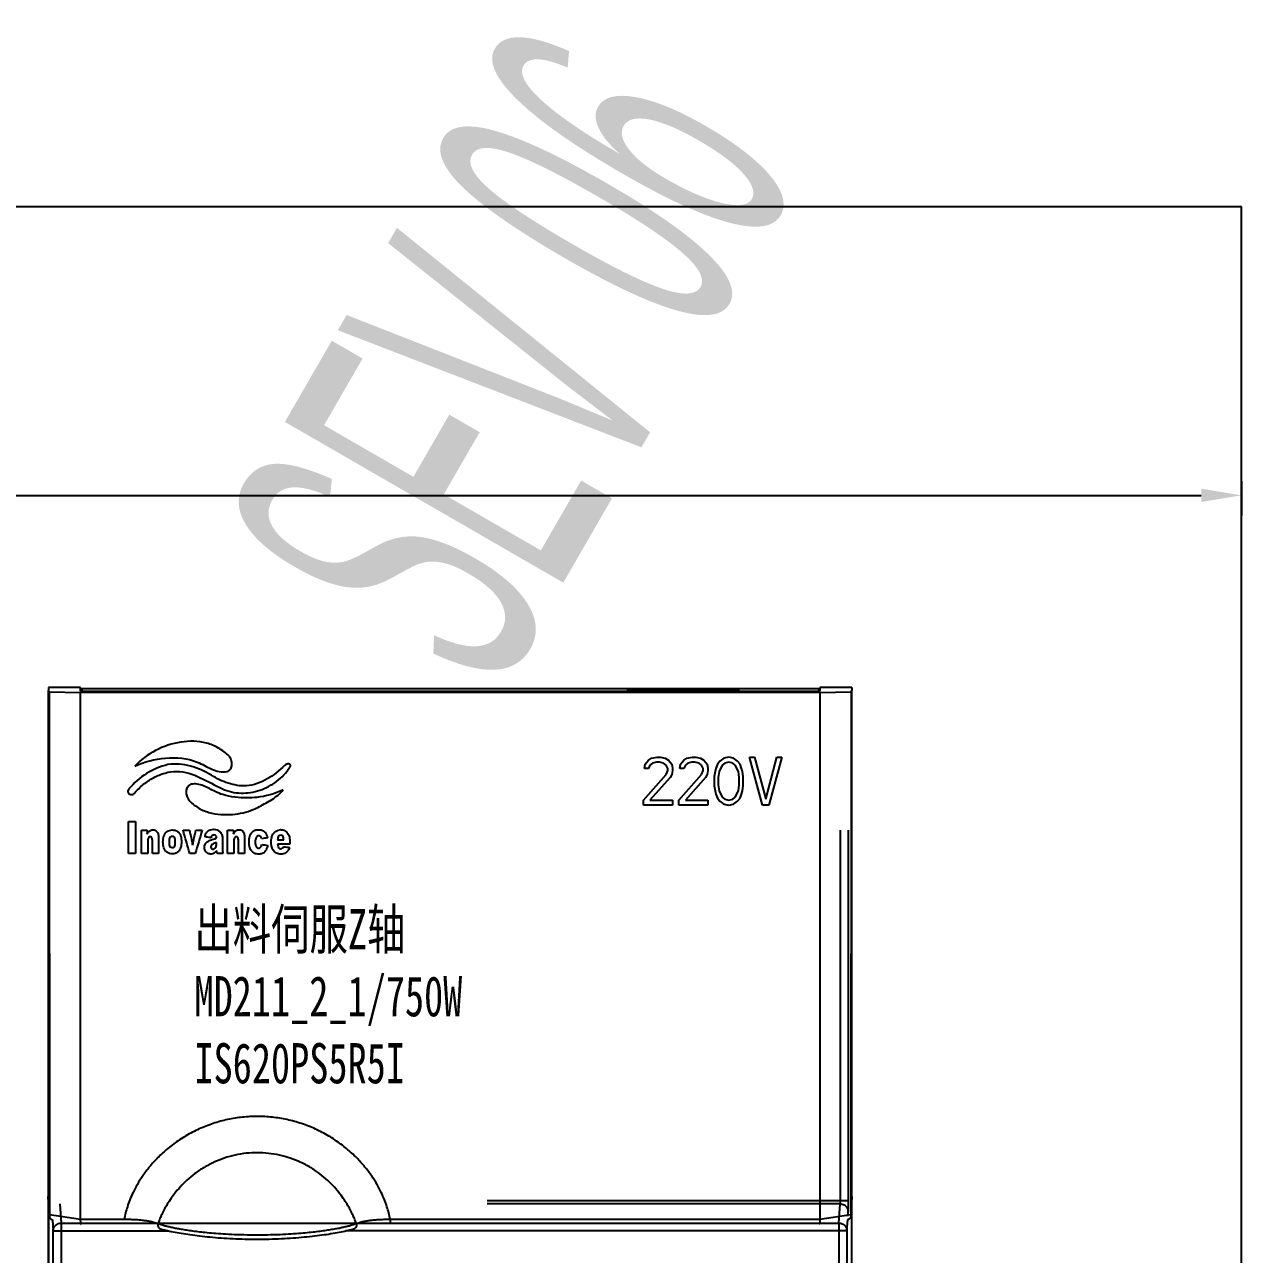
# Model space of a CAD drawing. Header units: millimetres. Extents: x -300 to 4617, y -106 to 3179.
# Drawn here: x 3723.4 to 3799.1, y 1690.8 to 1767.3 of the extents above; entities that cross this region are included whole.
import ezdxf

# ---------------------------------------------------------------- set-up
doc = ezdxf.new("R2010")
doc.units = ezdxf.units.MM
doc.layers.add('03___PRT_ALL_CURVES', color=7, linetype='Continuous')
doc.layers.add('20_ALL_FEATURES', color=7, linetype='Continuous')
doc.styles.get("Standard").update_dxf_attribs({"font": ''})
doc.styles.add('宋', font='', dxfattribs={"width": 0.7})
doc.styles.add('样式 8', font='arial.ttf', dxfattribs={"width": 0.6, "height": 2.5})
doc.styles.get('Standard').set_extended_font_data('SimSun')
doc.styles.get('宋').set_extended_font_data('SimSun')
doc.dimstyles.new('ISO-25', dxfattribs={"dimtxt": 3, "dimasz": 2.5, "dimexe": 1.25, "dimexo": 0.625, "dimtad": 1, "dimtxsty": 'Standard', "dimcen": 2.5, "dimadec": 0, "dimazin": 0, "dimtfac": 1, "dimtmove": 0, "dimatfit": 3, "dimfxl": 1, "dimarcsym": 0})

# ---------------------------------------------------------------- blocks, each defined once
blk = doc.blocks.new('*D83')
at = {"color": 0, "lineweight": -2, "transparency": 16777216}
for p, q in [((2011.126, 1738.941), (2011.126, 1736.81)), ((3799.099, 1738.941), (3799.099, 1736.81)), ((2013.626, 1738.06), (3796.599, 1738.06))]:
    blk.add_line(p, q, dxfattribs=at)
at = {"color": 0, "transparency": 16777216}
for points in [[(2013.626, 1738.477), (2013.626, 1737.644), (2011.126, 1738.06)], [(3796.599, 1738.477), (3796.599, 1737.644), (3799.099, 1738.06)]]:
    blk.add_solid(points, dxfattribs=at)
at = {"layer": 'Defpoints', "color": 0, "transparency": 16777216}
for p in [(2011.126, 1739.566), (3799.099, 1739.566), (3799.099, 1738.06)]:
    blk.add_point(p, dxfattribs=at)
at = {"color": 0, "transparency": 16777216, "insert": (2905.113, 1740.185), "char_height": 3, "attachment_point": 5}
blk.add_mtext('2000', dxfattribs=at)

msp = doc.modelspace()

# ---------------------------------------------------------------- linework, layer by layer
for p in [(3461.126, 1756.019), (3799.099, 1550.274)]:
    msp.add_line(p, (3799.099, 1756.019))
at = {"color": 7, "linetype": 'Continuous'}
for p, q in [((3724.867, 1725.922), (3724.867, 1567.027)), ((3724.92, 1725.832), (3724.867, 1725.922)), ((3724.867, 1725.922), (3724.877, 1725.922)), ((3724.877, 1726.1), (3724.877, 1725.922)), ((3726.867, 1726.1), (3724.877, 1726.1)), ((3726.867, 1725.876), (3726.867, 1726.1)), ((3772.867, 1726.027), (3726.867, 1726.027)), ((3726.967, 1725.953), (3726.867, 1725.953)), ((3727.867, 1725.861), (3726.867, 1725.876)), ((3726.967, 1725.953), (3726.967, 1725.874)), ((3771.867, 1725.861), (3727.867, 1725.861)), ((3760.867, 1726.027), (3760.867, 1725.989)), ((3760.867, 1725.989), (3767.867, 1725.989)), ((3767.867, 1726.027), (3767.867, 1725.989)), ((3772.867, 1725.876), (3771.867, 1725.861)), ((3772.831, 1725.953), (3772.753, 1725.874)), ((3772.831, 1725.876), (3772.831, 1725.953)), ((3772.867, 1725.953), (3772.831, 1725.953)), ((3772.867, 1726.1), (3772.867, 1725.876)), ((3774.857, 1726.1), (3772.867, 1726.1)), ((3774.814, 1725.832), (3774.867, 1725.922)), ((3774.857, 1726.1), (3774.857, 1725.922)), ((3774.867, 1725.922), (3774.857, 1725.922)), ((3774.867, 1567.027), (3774.867, 1725.922)), ((3724.92, 1725.832), (3724.937, 1693.313)), ((3724.92, 1725.832), (3726.867, 1725.803)), ((3726.867, 1693.027), (3726.867, 1725.803)), ((3772.867, 1725.803), (3726.867, 1725.803)), ((3772.867, 1725.803), (3774.814, 1725.832)), ((3772.867, 1725.803), (3772.867, 1693.027)), ((3774.814, 1725.832), (3774.797, 1693.313)), ((3774.149, 1694.18), (3774.149, 1717.227)), ((3774.649, 1694.18), (3774.649, 1717.227)), ((3724.868, 1694.43), (3724.867, 1694.448)), ((3724.936, 1693.236), (3724.867, 1694.448)), ((3724.936, 1693.236), (3724.868, 1694.43)), ((3725.594, 1693.987), (3725.673, 1692.787)), ((3774.649, 1694.18), (3752.167, 1694.18)), ((3774.14, 1693.987), (3752.167, 1693.987)), ((3774.061, 1692.787), (3774.14, 1693.987)), ((3774.867, 1694.448), (3774.798, 1693.236)), ((3774.866, 1694.43), (3774.802, 1693.313)), ((3774.867, 1694.448), (3774.866, 1694.43)), ((3724.867, 1693.527), (3724.905, 1693.527)), ((3724.905, 1684.527), (3724.905, 1693.527)), ((3724.936, 1693.236), (3724.937, 1693.219)), ((3726.867, 1693.017), (3724.937, 1693.313)), ((3725.127, 1692.999), (3725.173, 1692.304)), ((3726.867, 1693.027), (3729.604, 1693.027)), ((3746.13, 1693.027), (3772.867, 1693.027)), ((3746.13, 1693.027), (3746.13, 1692.727)), ((3774.797, 1693.313), (3772.867, 1693.017)), ((3774.561, 1692.304), (3774.607, 1692.999)), ((3774.622, 1693.23), (3774.64, 1693.504)), ((3774.798, 1693.236), (3774.797, 1693.219)), ((3725.173, 1675.667), (3725.173, 1692.304)), ((3725.173, 1692.304), (3732.379, 1692.304)), ((3725.673, 1692.787), (3774.061, 1692.787)), ((3725.673, 1692.787), (3725.673, 1675.167)), ((3774.561, 1692.304), (3743.355, 1692.304)), ((3774.061, 1692.787), (3774.061, 1567.332)), ((3774.561, 1692.304), (3774.561, 1567.332))]:
    msp.add_line(p, q, dxfattribs=at)
for points, start_tangent, end_tangent in [([(3746.13, 1693.027), (3746.055, 1693.405), (3745.943, 1693.806), (3745.791, 1694.233), (3745.589, 1694.694), (3745.326, 1695.191), (3744.992, 1695.72), (3744.574, 1696.276), (3744.059, 1696.847), (3743.436, 1697.419), (3742.712, 1697.958), (3741.914, 1698.432), (3741.066, 1698.819), (3740.182, 1699.113), (3739.273, 1699.311), (3738.346, 1699.412), (3737.414, 1699.413), (3736.488, 1699.315), (3735.578, 1699.12), (3734.693, 1698.829), (3733.844, 1698.444), (3733.043, 1697.973), (3732.315, 1697.433), (3731.688, 1696.861), (3731.17, 1696.287), (3730.748, 1695.729), (3730.411, 1695.197), (3730.147, 1694.698), (3729.944, 1694.236), (3729.791, 1693.807), (3729.68, 1693.406), (3729.604, 1693.027)], (-0.158449, 0.987367), (-0.158453, -0.987366)), ([(3744.032, 1692.773), (3743.944, 1693.001), (3743.833, 1693.258), (3743.692, 1693.547), (3743.515, 1693.869), (3743.291, 1694.226), (3743.012, 1694.613), (3742.67, 1695.021), (3742.253, 1695.442), (3741.755, 1695.858), (3741.188, 1696.242), (3740.574, 1696.568), (3739.929, 1696.826), (3739.259, 1697.014), (3738.572, 1697.128), (3737.877, 1697.167), (3737.181, 1697.13), (3736.493, 1697.018), (3735.823, 1696.832), (3735.178, 1696.576), (3734.563, 1696.251), (3733.993, 1695.869), (3733.492, 1695.452), (3733.072, 1695.03), (3732.727, 1694.62), (3732.447, 1694.231), (3732.221, 1693.872), (3732.043, 1693.549), (3731.902, 1693.259), (3731.79, 1693.002), (3731.702, 1692.773)], (-0.336663, 0.941625), (-0.336661, -0.941626)), ([(3774.14, 1693.987), (3774.144, 1694.022), (3774.145, 1694.044), (3774.147, 1694.072), (3774.148, 1694.105), (3774.149, 1694.141), (3774.149, 1694.18)], (0.222501, 0.974932), (-0.000007, 1)), ([(3774.14, 1693.987), (3774.389, 1693.922), (3774.572, 1693.745), (3774.64, 1693.504)], (0.99999, -0.004364), (0.004676, -0.999989)), ([(3774.64, 1693.504), (3774.641, 1693.531), (3774.642, 1693.571), (3774.644, 1693.627), (3774.645, 1693.704), (3774.647, 1693.8), (3774.648, 1693.915), (3774.648, 1694.044), (3774.649, 1694.18)], (0.065022, 0.997884), (-0.000064, 1)), ([(3724.936, 1693.236), (3724.937, 1693.261)], (0.004788, 0.999989), (0.002955, 0.999996)), ([(3724.937, 1693.261), (3724.937, 1693.287), (3724.937, 1693.313)], (0.002955, 0.999996), (-0.000522, 1)), ([(3724.937, 1693.219), (3724.945, 1693.167), (3724.97, 1693.108), (3725.009, 1693.06), (3725.057, 1693.026), (3725.113, 1693.004), (3725.136, 1693)], (0.058249, -0.998302), (0.988517, -0.151107)), ([(3726.867, 1693.017), (3726.864, 1692.955), (3726.865, 1692.897), (3726.869, 1692.844), (3726.875, 1692.8), (3726.885, 1692.764), (3726.896, 1692.74), (3726.909, 1692.728), (3726.914, 1692.727)], (-0.064441, -0.997922), (0.992881, -0.119113)), ([(3726.867, 1693.017), (3726.867, 1693.02), (3726.867, 1693.023), (3726.867, 1693.027)], (0.064441, 0.997922), (0, 1)), ([(3729.604, 1693.027), (3729.858, 1693.027), (3730.136, 1693.02), (3730.425, 1693.004), (3730.708, 1692.977), (3730.971, 1692.943), (3731.207, 1692.902), (3731.409, 1692.857), (3731.574, 1692.813), (3731.702, 1692.773)], (0.999877, 0.015698), (0.946467, -0.3228)), ([(3744.032, 1692.773), (3744.16, 1692.813), (3744.326, 1692.858), (3744.528, 1692.902), (3744.764, 1692.943), (3745.027, 1692.978), (3745.309, 1693.004), (3745.598, 1693.02), (3745.877, 1693.027), (3746.13, 1693.027)], (0.946467, 0.322799), (0.999877, -0.015694)), ([(3772.867, 1693.017), (3772.87, 1692.955), (3772.869, 1692.897), (3772.865, 1692.844), (3772.859, 1692.8), (3772.849, 1692.764), (3772.838, 1692.74), (3772.825, 1692.728), (3772.82, 1692.727)], (0.064441, -0.997922), (-0.992805, -0.11974)), ([(3772.867, 1693.027), (3772.867, 1693.023), (3772.867, 1693.02), (3772.867, 1693.017)], (0, -1), (0.064441, -0.997922)), ([(3774.797, 1693.219), (3774.789, 1693.167), (3774.764, 1693.108), (3774.725, 1693.06), (3774.677, 1693.026), (3774.621, 1693.004), (3774.598, 1693)], (-0.058406, -0.998293), (-0.988508, -0.15117)), ([(3774.797, 1693.313), (3774.797, 1693.287), (3774.797, 1693.261)], (-0.000522, -1), (0.002955, -0.999996)), ([(3774.797, 1693.261), (3774.798, 1693.236)], (0.002955, -0.999996), (0.004788, -0.999989)), ([(3725.173, 1692.304), (3725.183, 1692.398), (3725.216, 1692.499), (3725.278, 1692.599), (3725.375, 1692.69), (3725.507, 1692.758), (3725.673, 1692.787)], (0.004676, 0.999989), (0.99999, 0.004364)), ([(3731.702, 1692.773), (3731.69, 1692.693), (3731.694, 1692.616), (3731.714, 1692.548), (3731.749, 1692.494), (3731.795, 1692.457), (3731.819, 1692.447)], (-0.245809, -0.969318), (0.95301, -0.30294)), ([(3731.702, 1692.773), (3731.883, 1692.709), (3732.09, 1692.645), (3732.322, 1692.584), (3732.572, 1692.526), (3732.839, 1692.471), (3733.132, 1692.417), (3733.466, 1692.363), (3733.847, 1692.309), (3734.275, 1692.256), (3734.757, 1692.205), (3735.299, 1692.158), (3735.914, 1692.117), (3736.626, 1692.083), (3737.442, 1692.064), (3738.296, 1692.064), (3739.111, 1692.083), (3739.823, 1692.117), (3740.437, 1692.158), (3740.978, 1692.205), (3741.46, 1692.256), (3741.888, 1692.309), (3742.268, 1692.363), (3742.603, 1692.417), (3742.896, 1692.471), (3743.162, 1692.526), (3743.413, 1692.584), (3743.644, 1692.645), (3743.851, 1692.709), (3744.032, 1692.773)], (0.933783, -0.35784), (0.933783, 0.35784)), ([(3731.819, 1692.447), (3732.184, 1692.347), (3732.635, 1692.247), (3733.137, 1692.156), (3733.685, 1692.071), (3734.282, 1691.994), (3734.927, 1691.926), (3735.617, 1691.869), (3736.343, 1691.826), (3737.094, 1691.8), (3737.858, 1691.791), (3738.622, 1691.799), (3739.375, 1691.826), (3740.103, 1691.868), (3740.796, 1691.925), (3741.443, 1691.993), (3742.041, 1692.07), (3742.591, 1692.155), (3743.094, 1692.246), (3743.547, 1692.346), (3743.915, 1692.447)], (0.953081, -0.302715), (0.953092, 0.302681)), ([(3744.032, 1692.773), (3744.044, 1692.693), (3744.04, 1692.616), (3744.02, 1692.548), (3743.985, 1692.494), (3743.939, 1692.457), (3743.915, 1692.447)], (0.245794, -0.969322), (-0.953033, -0.302868)), ([(3774.061, 1692.787), (3774.16, 1692.777), (3774.264, 1692.744), (3774.368, 1692.684), (3774.462, 1692.591), (3774.533, 1692.463), (3774.561, 1692.304)], (0.99999, -0.004364), (0.004676, -0.999989))]:
    msp.add_spline(points, degree=3, dxfattribs=dict(at, start_tangent=start_tangent, end_tangent=end_tangent))
at = {"layer": '03___PRT_ALL_CURVES', "color": 7, "linetype": 'Continuous'}
for p, q in [((3761.955, 1721.076), (3762.005, 1721.331)), ((3762.005, 1721.331), (3762.205, 1721.586)), ((3762.205, 1721.586), (3762.405, 1721.714)), ((3762.305, 1721.267), (3762.205, 1721.076)), ((3762.455, 1721.395), (3762.305, 1721.267)), ((3762.405, 1721.714), (3762.755, 1721.778)), ((3762.705, 1721.459), (3762.455, 1721.395)), ((3762.905, 1721.459), (3762.705, 1721.459)), ((3762.755, 1721.778), (3762.955, 1721.778)), ((3763.155, 1721.395), (3762.905, 1721.459)), ((3762.955, 1721.778), (3763.255, 1721.714)), ((3763.305, 1721.267), (3763.155, 1721.395)), ((3763.255, 1721.714), (3763.455, 1721.586)), ((3763.405, 1721.076), (3763.305, 1721.267)), ((3763.455, 1721.586), (3763.655, 1721.331)), ((3763.655, 1721.331), (3763.705, 1721.076)), ((3764.155, 1721.076), (3764.205, 1721.331)), ((3764.205, 1721.331), (3764.405, 1721.586)), ((3764.405, 1721.586), (3764.605, 1721.714)), ((3764.505, 1721.267), (3764.405, 1721.076)), ((3764.655, 1721.395), (3764.505, 1721.267)), ((3764.605, 1721.714), (3764.955, 1721.778)), ((3764.905, 1721.459), (3764.655, 1721.395)), ((3765.105, 1721.459), (3764.905, 1721.459)), ((3764.955, 1721.778), (3765.155, 1721.778)), ((3765.355, 1721.395), (3765.105, 1721.459)), ((3765.155, 1721.778), (3765.455, 1721.714)), ((3765.505, 1721.267), (3765.355, 1721.395)), ((3765.455, 1721.714), (3765.655, 1721.586)), ((3765.605, 1721.076), (3765.505, 1721.267)), ((3765.655, 1721.586), (3765.855, 1721.331)), ((3765.855, 1721.331), (3765.905, 1721.076)), ((3766.505, 1721.331), (3766.405, 1721.076)), ((3766.655, 1721.523), (3766.505, 1721.331)), ((3766.805, 1721.267), (3766.605, 1720.884)), ((3766.905, 1721.714), (3766.655, 1721.523)), ((3766.955, 1721.395), (3766.805, 1721.267)), ((3767.205, 1721.778), (3766.905, 1721.714)), ((3767.205, 1721.459), (3766.955, 1721.395)), ((3767.505, 1721.714), (3767.205, 1721.778)), ((3767.455, 1721.395), (3767.205, 1721.459)), ((3767.605, 1721.267), (3767.455, 1721.395)), ((3767.755, 1721.523), (3767.505, 1721.714)), ((3767.805, 1720.884), (3767.605, 1721.267)), ((3767.905, 1721.331), (3767.755, 1721.523)), ((3768.005, 1721.076), (3767.905, 1721.331)), ((3769.305, 1718.778), (3768.505, 1721.778)), ((3768.505, 1721.778), (3768.805, 1721.778)), ((3768.805, 1721.778), (3769.505, 1719.161)), ((3769.505, 1719.161), (3770.205, 1721.778)), ((3770.505, 1721.778), (3769.705, 1718.778)), ((3770.205, 1721.778), (3770.505, 1721.778)), ((3761.905, 1719.097), (3763.305, 1720.693)), ((3762.205, 1721.076), (3761.955, 1721.076)), ((3763.555, 1720.501), (3762.305, 1719.097)), ((3763.305, 1720.693), (3763.405, 1720.948)), ((3763.405, 1720.948), (3763.405, 1721.076)), ((3763.655, 1720.693), (3763.555, 1720.501)), ((3763.705, 1720.948), (3763.655, 1720.693)), ((3763.705, 1721.076), (3763.705, 1720.948)), ((3764.105, 1719.097), (3765.505, 1720.693)), ((3764.405, 1721.076), (3764.155, 1721.076)), ((3765.755, 1720.501), (3764.505, 1719.097)), ((3765.505, 1720.693), (3765.605, 1720.948)), ((3765.605, 1720.948), (3765.605, 1721.076)), ((3765.855, 1720.693), (3765.755, 1720.501)), ((3765.905, 1720.948), (3765.855, 1720.693)), ((3765.905, 1721.076), (3765.905, 1720.948)), ((3766.355, 1720.884), (3766.305, 1720.565)), ((3766.305, 1720.565), (3766.305, 1719.991)), ((3766.405, 1721.076), (3766.355, 1720.884)), ((3766.605, 1720.884), (3766.555, 1720.501)), ((3766.555, 1720.501), (3766.555, 1720.054)), ((3767.855, 1720.501), (3767.805, 1720.884)), ((3767.855, 1720.054), (3767.855, 1720.501)), ((3768.055, 1720.884), (3768.005, 1721.076)), ((3768.105, 1720.565), (3768.055, 1720.884)), ((3768.105, 1719.991), (3768.105, 1720.565)), ((3766.305, 1719.991), (3766.355, 1719.672)), ((3766.555, 1720.054), (3766.605, 1719.672)), ((3767.805, 1719.672), (3767.855, 1720.054)), ((3768.055, 1719.672), (3768.105, 1719.991)), ((3761.905, 1718.778), (3761.905, 1719.097)), ((3762.305, 1719.097), (3763.705, 1719.097)), ((3763.705, 1719.097), (3763.705, 1718.778)), ((3764.105, 1718.778), (3764.105, 1719.097)), ((3764.505, 1719.097), (3765.905, 1719.097)), ((3765.905, 1719.097), (3765.905, 1718.778)), ((3766.355, 1719.672), (3766.405, 1719.48)), ((3766.405, 1719.48), (3766.505, 1719.225)), ((3766.505, 1719.225), (3766.655, 1719.033)), ((3766.605, 1719.672), (3766.805, 1719.289)), ((3766.655, 1719.033), (3766.905, 1718.842)), ((3766.805, 1719.289), (3766.955, 1719.161)), ((3766.955, 1719.161), (3767.205, 1719.097)), ((3767.205, 1719.097), (3767.455, 1719.161)), ((3767.455, 1719.161), (3767.605, 1719.289)), ((3767.505, 1718.842), (3767.755, 1719.033)), ((3767.605, 1719.289), (3767.805, 1719.672)), ((3767.755, 1719.033), (3767.905, 1719.225)), ((3767.905, 1719.225), (3768.005, 1719.48)), ((3768.005, 1719.48), (3768.055, 1719.672)), ((3763.705, 1718.778), (3761.905, 1718.778)), ((3765.905, 1718.778), (3764.105, 1718.778)), ((3766.905, 1718.842), (3767.205, 1718.778)), ((3767.205, 1718.778), (3767.505, 1718.842)), ((3769.705, 1718.778), (3769.305, 1718.778))]:
    msp.add_line(p, q, dxfattribs=at)
at = {"layer": '20_ALL_FEATURES', "color": 7, "linetype": 'Continuous'}
for points, start_tangent, end_tangent in [([(3736.119, 1721.84, 48.994), (3735.455, 1722.342, 49.008), (3734.715, 1722.643, 49.017), (3733.116, 1722.709, 49.019), (3731.55, 1722.186, 49.004), (3730.247, 1721.221, 48.975)], (-0.709681, 0.704213, 0.020901), (-0.69443, -0.719243, -0.021347)), ([(3732.313, 1721.308, 48.978), (3730.978, 1720.747, 48.961), (3729.886, 1719.793, 48.933)], (-0.974455, -0.224484, -0.006663), (-0.643609, -0.765018, -0.022705)), ([(3730.247, 1721.221, 48.975), (3732.168, 1721.709, 48.99), (3734.136, 1721.469, 48.982), (3734.59, 1721.253, 48.976), (3735.039, 1721.033, 48.97), (3735.502, 1720.881, 48.965), (3735.999, 1720.871, 48.965)], (0.907304, 0.42029, 0.012474), (0.986774, 0.162031, 0.004809)), ([(3735.022, 1720.653, 48.958), (3733.718, 1721.213, 48.975), (3733.022, 1721.336, 48.979), (3732.313, 1721.308, 48.978)], (-0.867538, 0.497152, 0.014755), (-0.986865, -0.161475, -0.004792)), ([(3735.999, 1720.871, 48.965), (3736.126, 1720.948, 48.967), (3736.214, 1721.051, 48.97), (3736.288, 1721.312, 48.978), (3736.246, 1721.594, 48.986), (3736.119, 1721.84, 48.994)], (0.925982, 0.377402, 0.011201), (-0.614554, 0.788528, 0.023403)), ([(3739.566, 1721.256, 48.976), (3738.489, 1720.415, 48.951), (3737.872, 1720.127, 48.943), (3737.204, 1719.986, 48.938)], (-0.72364, -0.689874, -0.020475), (-0.997096, -0.076127, -0.002259)), ([(3739.887, 1721.128, 48.972), (3739.931, 1721.219, 48.975), (3739.934, 1721.284, 48.977), (3739.903, 1721.327, 48.978), (3739.849, 1721.348, 48.979), (3739.779, 1721.349, 48.979), (3739.703, 1721.333, 48.978), (3739.566, 1721.256, 48.976)], (0.545673, 0.837629, 0.02486), (-0.72364, -0.689874, -0.020475)), ([(3730.233, 1719.537, 48.925), (3730.78, 1720.064, 48.941), (3731.426, 1720.497, 48.954), (3732.135, 1720.786, 48.962), (3732.872, 1720.886, 48.965), (3734.33, 1720.497, 48.954), (3735.707, 1719.8, 48.933)], (0.655413, 0.754938, 0.022406), (0.900227, -0.435229, -0.012917)), ([(3737.204, 1719.986, 48.938), (3736.063, 1720.15, 48.943), (3735.022, 1720.653, 48.958)], (-0.999078, -0.042916, -0.001274), (-0.839082, 0.543766, 0.016139)), ([(3735.707, 1719.8, 48.933), (3736.861, 1719.539, 48.925), (3738.027, 1719.717, 48.93), (3739.078, 1720.268, 48.947), (3739.887, 1721.128, 48.972)], (0.910828, -0.412604, -0.012246), (0.545673, 0.837629, 0.02486)), ([(3729.886, 1719.793, 48.933), (3729.825, 1719.618, 48.928), (3729.905, 1719.485, 48.924), (3730.063, 1719.442, 48.922), (3730.233, 1719.537, 48.925)], (-0.643609, -0.765018, -0.022705), (0.655413, 0.754938, 0.022406)), ([(3733.737, 1720.083, 48.941), (3733.521, 1719.901, 48.936), (3733.448, 1719.642, 48.928), (3733.49, 1719.361, 48.92), (3733.618, 1719.115, 48.913)], (-0.920511, -0.390544, -0.011591), (0.606604, -0.794654, -0.023585)), ([(3735.257, 1719.629, 48.928), (3734.524, 1719.988, 48.939), (3734.137, 1720.095, 48.942), (3733.737, 1720.083, 48.941)], (-0.89622, 0.443414, 0.01316), (-0.976807, -0.214029, -0.006352)), ([(3739.489, 1719.733, 48.931), (3737.836, 1719.267, 48.917), (3737.261, 1719.242, 48.916)], (-0.913157, -0.407428, -0.012092), (-0.999716, 0.023814, 0.000707)), ([(3738.007, 1718.698, 48.9), (3738.799, 1719.146, 48.914), (3739.489, 1719.733, 48.931)], (0.879947, 0.474863, 0.014094), (0.641014, 0.767191, 0.02277)), ([(3733.618, 1719.115, 48.913), (3734.182, 1718.633, 48.898), (3734.859, 1718.341, 48.89), (3735.596, 1718.211, 48.886), (3736.337, 1718.214, 48.886)], (0.640583, -0.767551, -0.02278), (0.996649, 0.081765, 0.002427)), ([(3737.261, 1719.242, 48.916), (3735.736, 1719.441, 48.922), (3735.257, 1719.629, 48.928)], (-0.999998, 0.00219, 0.000065), (-0.899181, 0.437385, 0.012981)), ([(3736.337, 1718.214, 48.886), (3737.612, 1718.509, 48.895), (3738.007, 1718.698, 48.9)], (0.9953, 0.0968, 0.002873), (0.871745, 0.489745, 0.014535)), ([(3729.867, 1715.778, 48.814), (3729.867, 1717.778, 48.873)], (0, 0.99956, 0.029666), (0, 0.99956, 0.029666)), ([(3729.867, 1717.778, 48.873), (3730.295, 1717.778, 48.873)], (1, 0), (1, 0)), ([(3730.295, 1717.778, 48.873), (3730.295, 1715.778, 48.814)], (0, -0.99956, -0.029666), (0, -0.99956, -0.029666)), ([(3730.67, 1715.778, 48.814), (3730.67, 1717.227, 48.857)], (0, 0.99956, 0.029666), (0, 0.99956, 0.029666)), ([(3730.67, 1717.227, 48.857), (3731.028, 1717.227, 48.857)], (1, 0), (1, 0)), ([(3731.028, 1716.991, 48.85), (3731.148, 1717.156, 48.854), (3731.318, 1717.253, 48.857), (3731.508, 1717.225, 48.857), (3731.657, 1717.093, 48.853), (3731.718, 1716.902, 48.847), (3731.73, 1716.699, 48.841)], (0.44599, 0.894644, 0.026552), (0.042716, -0.998648, -0.029639)), ([(3731.028, 1717.227, 48.857), (3731.028, 1716.991, 48.85)], (0, -0.99956, -0.029666), (0, -0.99956, -0.029666)), ([(3731.344, 1716.575, 48.837), (3731.343, 1716.668, 48.84), (3731.317, 1716.756, 48.843), (3731.245, 1716.811, 48.844), (3731.16, 1716.812, 48.844), (3731.1, 1716.751, 48.842), (3731.068, 1716.658, 48.84), (3731.055, 1716.474, 48.834)], (0, 0.99956, 0.029666), (0, -0.99956, -0.029666)), ([(3731.73, 1716.699, 48.841), (3731.73, 1715.778, 48.814)], (0, -0.99956, -0.029666), (0, -0.99956, -0.029666)), ([(3732.006, 1716.498, 48.835), (3732.06, 1716.869, 48.846), (3732.136, 1717.024, 48.851), (3732.251, 1717.144, 48.854), (3732.581, 1717.244, 48.857), (3732.911, 1717.151, 48.854), (3733.025, 1717.033, 48.851), (3733.102, 1716.878, 48.846), (3733.157, 1716.507, 48.835)], (-0.0042, 0.999551, 0.029666), (0.003289, -0.999554, -0.029666)), ([(3732.772, 1716.435, 48.833), (3732.772, 1716.498, 48.835), (3732.764, 1716.671, 48.84), (3732.71, 1716.799, 48.844), (3732.583, 1716.844, 48.845), (3732.456, 1716.8, 48.844), (3732.4, 1716.672, 48.84), (3732.391, 1716.5, 48.835)], (0.007728, 0.99953, 0.029665), (-0.002632, -0.999556, -0.029666)), ([(3733.256, 1717.227, 48.857), (3733.656, 1717.227, 48.857)], (1, 0), (1, 0)), ([(3733.673, 1715.778, 48.814), (3733.256, 1717.227, 48.857)], (-0.276553, 0.960576, 0.028509), (-0.276553, 0.960576, 0.028509)), ([(3733.656, 1717.227, 48.857), (3733.851, 1716.309, 48.829)], (0.207229, -0.977862, -0.029022), (0.207229, -0.977862, -0.029022)), ([(3733.851, 1716.309, 48.829), (3734.052, 1717.227, 48.857)], (0.213843, 0.976438, 0.02898), (0.213843, 0.976438, 0.02898)), ([(3734.439, 1717.227, 48.857), (3734.014, 1715.778, 48.814)], (-0.281868, -0.959031, -0.028463), (-0.281868, -0.959031, -0.028463)), ([(3734.052, 1717.227, 48.857), (3734.439, 1717.227, 48.857)], (1, 0), (1, 0)), ([(3734.628, 1716.814, 48.844), (3734.68, 1717.024, 48.851), (3734.805, 1717.173, 48.855), (3734.978, 1717.26, 48.858), (3735.174, 1717.284, 48.858), (3735.538, 1717.138, 48.854), (3735.658, 1716.966, 48.849), (3735.703, 1716.726, 48.842)], (0.034094, 0.998979, 0.029649), (0, -0.99956, -0.029666)), ([(3734.995, 1716.758, 48.843), (3734.937, 1716.766, 48.843), (3734.628, 1716.814, 48.844)], (-0.988597, 0.150517, 0.004467), (-0.988597, 0.150517, 0.004467)), ([(3734.662, 1716.403, 48.832), (3734.75, 1716.498, 48.835), (3734.932, 1716.601, 48.838), (3735.328, 1716.745, 48.842)], (0.571939, 0.819935, 0.024335), (0.828026, 0.560443, 0.016634)), ([(3734.999, 1716.801, 48.844), (3734.995, 1716.758, 48.843)], (-0.226212, -0.973649, -0.028897), (0.046429, -0.998482, -0.029634)), ([(3735.328, 1716.745, 48.842), (3735.332, 1716.831, 48.845), (3735.302, 1716.889, 48.847), (3735.182, 1716.933, 48.848), (3735.113, 1716.919, 48.847), (3735.052, 1716.885, 48.846), (3735.009, 1716.831, 48.845), (3734.999, 1716.801, 48.844)], (0.245556, 0.968956, 0.028758), (-0.226212, -0.973649, -0.028897)), ([(3735.703, 1716.726, 48.842), (3735.703, 1716.086, 48.823)], (0, -0.99956, -0.029666), (0, -0.99956, -0.029666)), ([(3736.027, 1717.227, 48.857), (3736.385, 1717.227, 48.857)], (1, 0), (1, 0)), ([(3736.027, 1715.778, 48.814), (3736.027, 1717.227, 48.857)], (0, 0.99956, 0.029666), (0, 0.99956, 0.029666)), ([(3736.385, 1716.991, 48.85), (3736.466, 1717.115, 48.853), (3736.506, 1717.161, 48.855), (3736.547, 1717.197, 48.856), (3736.591, 1717.224, 48.857), (3736.639, 1717.244, 48.857), (3736.747, 1717.26, 48.858)], (0.484719, 0.874285, 0.025948), (1, 0)), ([(3736.385, 1717.227, 48.857), (3736.385, 1716.991, 48.85)], (0, -0.99956, -0.029666), (0, -0.99956, -0.029666)), ([(3736.455, 1716.748, 48.842), (3736.422, 1716.641, 48.839), (3736.412, 1716.474, 48.834)], (-0.495771, -0.868071, -0.025764), (0, -0.99956, -0.029666)), ([(3736.701, 1716.575, 48.837), (3736.692, 1716.691, 48.841), (3736.682, 1716.734, 48.842), (3736.666, 1716.767, 48.843), (3736.647, 1716.792, 48.844), (3736.624, 1716.81, 48.844), (3736.598, 1716.821, 48.845), (3736.568, 1716.824, 48.845), (3736.535, 1716.819, 48.845), (3736.505, 1716.805, 48.844), (3736.455, 1716.748, 48.842)], (0, 0.99956, 0.029666), (-0.491563, -0.870459, -0.025835)), ([(3736.747, 1717.26, 48.858), (3736.889, 1717.225, 48.857), (3736.997, 1717.122, 48.853)], (1, 0), (0.550527, -0.83445, -0.024766)), ([(3736.997, 1717.122, 48.853), (3737.064, 1716.948, 48.848), (3737.087, 1716.699, 48.841)], (0.548821, -0.835572, -0.024799), (0, -0.99956, -0.029666)), ([(3737.087, 1716.699, 48.841), (3737.087, 1715.778, 48.814)], (0, -0.99956, -0.029666), (0, -0.99956, -0.029666)), ([(3737.408, 1716.152, 48.825), (3737.389, 1716.222, 48.827), (3737.375, 1716.302, 48.829), (3737.367, 1716.394, 48.832), (3737.365, 1716.443, 48.833), (3737.364, 1716.495, 48.835), (3737.365, 1716.55, 48.837), (3737.367, 1716.603, 48.838), (3737.377, 1716.7, 48.841), (3737.394, 1716.789, 48.844), (3737.417, 1716.868, 48.846)], (-0.318454, 0.947521, 0.028122), (0.336156, 0.941392, 0.02794)), ([(3737.417, 1716.868, 48.846), (3737.438, 1716.921, 48.848), (3737.523, 1717.064, 48.852)], (0.334261, 0.942066, 0.02796), (0.612946, 0.789777, 0.02344)), ([(3737.523, 1717.064, 48.852), (3737.591, 1717.139, 48.854), (3737.625, 1717.169, 48.855), (3737.66, 1717.193, 48.856), (3737.72, 1717.222, 48.856), (3737.788, 1717.243, 48.857), (3737.864, 1717.255, 48.857), (3737.905, 1717.259, 48.858), (3737.948, 1717.26, 48.858), (3738.008, 1717.258, 48.858), (3738.063, 1717.252, 48.857), (3738.164, 1717.228, 48.857), (3738.25, 1717.188, 48.855), (3738.322, 1717.133, 48.854)], (0.612139, 0.790402, 0.023459), (0.711957, -0.701914, -0.020832)), ([(3737.959, 1716.879, 48.846), (3737.873, 1716.854, 48.846), (3737.837, 1716.823, 48.845), (3737.805, 1716.78, 48.843), (3737.761, 1716.656, 48.84), (3737.746, 1716.481, 48.834)], (-1, 0), (0, -0.99956, -0.029666)), ([(3738.142, 1716.692, 48.841), (3738.08, 1716.832, 48.845), (3738.027, 1716.867, 48.846), (3737.959, 1716.879, 48.846)], (-0.17892, 0.983431, 0.029188), (-1, 0)), ([(3738.503, 1716.761, 48.843), (3738.142, 1716.692, 48.841)], (-0.982039, -0.188593, -0.005597), (-0.982039, -0.188593, -0.005597)), ([(3738.322, 1717.133, 48.854), (3738.382, 1717.062, 48.852), (3738.503, 1716.761, 48.843)], (0.712802, -0.701057, -0.020807), (0.206721, -0.977969, -0.029025)), ([(3739.884, 1716.153, 48.825), (3739.736, 1715.907, 48.817), (3739.492, 1715.764, 48.813), (3739.203, 1715.756, 48.813), (3738.951, 1715.88, 48.817), (3738.747, 1716.411, 48.832), (3738.754, 1716.708, 48.841), (3738.788, 1716.845, 48.845)], (-0.283787, -0.958465, -0.028447), (0.32361, 0.945774, 0.02807)), ([(3738.788, 1716.845, 48.845), (3738.848, 1716.975, 48.849), (3739.318, 1717.264, 48.858), (3739.591, 1717.191, 48.856), (3739.798, 1716.992, 48.85), (3739.887, 1716.718, 48.842), (3739.905, 1716.427, 48.833)], (0.32361, 0.945774, 0.02807), (0.029423, -0.999127, -0.029653)), ([(3739.515, 1716.631, 48.839), (3739.497, 1716.763, 48.843), (3739.442, 1716.877, 48.846), (3739.329, 1716.918, 48.847), (3739.214, 1716.876, 48.846), (3739.156, 1716.762, 48.843), (3739.137, 1716.631, 48.839)], (-0.113372, 0.993115, 0.029475), (-0.098388, -0.99471, -0.029522)), ([(3731.055, 1716.474, 48.834), (3731.055, 1715.778, 48.814)], (0, -0.99956, -0.029666), (0, -0.99956, -0.029666)), ([(3731.344, 1715.778, 48.814), (3731.344, 1716.575, 48.837)], (0, 0.99956, 0.029666), (0, 0.99956, 0.029666)), ([(3733.157, 1716.507, 48.835), (3733.104, 1716.136, 48.824), (3733.029, 1715.981, 48.82), (3732.915, 1715.861, 48.816), (3732.586, 1715.762, 48.813), (3732.256, 1715.856, 48.816), (3732.141, 1715.974, 48.819), (3732.063, 1716.128, 48.824), (3732.006, 1716.498, 48.835)], (0.003289, -0.999554, -0.029666), (-0.0042, 0.999551, 0.029666)), ([(3732.391, 1716.5, 48.835), (3732.399, 1716.327, 48.83), (3732.454, 1716.199, 48.826), (3732.582, 1716.153, 48.825), (3732.709, 1716.197, 48.826), (3732.764, 1716.324, 48.83), (3732.772, 1716.435, 48.833)], (-0.002632, -0.999556, -0.029666), (0.007728, 0.99953, 0.029665)), ([(3735.349, 1715.955, 48.819), (3735.001, 1715.742, 48.813), (3734.802, 1715.789, 48.814), (3734.651, 1715.93, 48.818), (3734.59, 1716.132, 48.824), (3734.625, 1716.339, 48.83), (3734.662, 1716.403, 48.832)], (-0.540513, -0.840965, -0.024959), (0.571939, 0.819935, 0.024335)), ([(3735.328, 1716.466, 48.834), (3735.122, 1716.378, 48.831), (3734.983, 1716.218, 48.827), (3735.014, 1716.114, 48.824), (3735.097, 1716.052, 48.822), (3735.164, 1716.06, 48.822)], (-0.855315, -0.51788, -0.01537), (0.93821, 0.345915, 0.010267)), ([(3735.164, 1716.06, 48.822), (3735.199, 1716.077, 48.822), (3735.282, 1716.161, 48.825), (3735.32, 1716.265, 48.828), (3735.328, 1716.377, 48.831)], (0.93821, 0.345915, 0.010267), (0.013515, 0.999469, 0.029664)), ([(3735.328, 1716.377, 48.831), (3735.328, 1716.466, 48.834)], (0, 0.99956, 0.029666), (0, 0.99956, 0.029666)), ([(3735.391, 1715.778, 48.814), (3735.349, 1715.955, 48.819)], (-0.399526, 0.916318, 0.027196), (-0.078638, 0.996464, 0.029574)), ([(3735.703, 1716.086, 48.823), (3735.705, 1715.995, 48.82), (3735.708, 1715.958, 48.819), (3735.712, 1715.926, 48.818), (3735.718, 1715.895, 48.817), (3735.726, 1715.86, 48.816), (3735.751, 1715.778, 48.814)], (0, -0.99956, -0.029666), (0.320128, -0.946957, -0.028105)), ([(3736.412, 1716.474, 48.834), (3736.412, 1715.778, 48.814)], (0, -0.99956, -0.029666), (0, -0.99956, -0.029666)), ([(3736.701, 1715.778, 48.814), (3736.701, 1716.575, 48.837)], (0, 0.99956, 0.029666), (0, 0.99956, 0.029666)), ([(3737.975, 1715.744, 48.813), (3737.829, 1715.755, 48.813), (3737.766, 1715.768, 48.813), (3737.71, 1715.787, 48.814), (3737.659, 1715.812, 48.815), (3737.611, 1715.843, 48.816), (3737.567, 1715.881, 48.817), (3737.527, 1715.926, 48.818), (3737.459, 1716.031, 48.821), (3737.408, 1716.152, 48.825)], (-1, 0), (-0.314173, 0.948948, 0.028164)), ([(3737.746, 1716.481, 48.834), (3737.75, 1716.397, 48.832), (3737.805, 1716.209, 48.826)], (0, -0.99956, -0.029666), (0.532514, -0.846048, -0.02511)), ([(3737.805, 1716.209, 48.826), (3737.871, 1716.14, 48.824), (3737.91, 1716.122, 48.824), (3737.954, 1716.116, 48.824), (3737.99, 1716.12, 48.824), (3738.023, 1716.13, 48.824), (3738.081, 1716.172, 48.825), (3738.126, 1716.243, 48.827), (3738.158, 1716.344, 48.83)], (0.53236, -0.846145, -0.025113), (0.214958, 0.976193, 0.028973)), ([(3738.158, 1716.344, 48.83), (3738.523, 1716.284, 48.829)], (0.986706, -0.162442, -0.004821), (0.986706, -0.162442, -0.004821)), ([(3738.523, 1716.284, 48.829), (3738.483, 1716.13, 48.824), (3738.424, 1715.998, 48.82), (3738.345, 1715.891, 48.817), (3738.248, 1715.811, 48.815)], (-0.178314, -0.98354, -0.029191), (-0.847882, -0.529952, -0.015729)), ([(3739.136, 1716.365, 48.831), (3739.166, 1716.209, 48.826), (3739.255, 1716.091, 48.823), (3739.401, 1716.093, 48.823), (3739.505, 1716.204, 48.826)], (0.044522, -0.998569, -0.029637), (0.275372, 0.960915, 0.028519)), ([(3739.905, 1716.365, 48.831), (3739.136, 1716.365, 48.831)], (-1, 0), (-1, 0)), ([(3739.137, 1716.631, 48.839), (3739.515, 1716.631, 48.839)], (1, 0), (1, 0)), ([(3739.505, 1716.204, 48.826), (3739.884, 1716.153, 48.825)], (0.991271, -0.131784, -0.003911), (0.991271, -0.131784, -0.003911)), ([(3739.905, 1716.427, 48.833), (3739.905, 1716.365, 48.831)], (0, -0.99956, -0.029666), (0, -0.99956, -0.029666)), ([(3730.295, 1715.778, 48.814), (3729.867, 1715.778, 48.814)], (-1, 0), (-1, 0)), ([(3731.055, 1715.778, 48.814), (3730.67, 1715.778, 48.814)], (-1, 0), (-1, 0)), ([(3731.73, 1715.778, 48.814), (3731.344, 1715.778, 48.814)], (-1, 0), (-1, 0)), ([(3734.014, 1715.778, 48.814), (3733.673, 1715.778, 48.814)], (-1, 0), (-1, 0)), ([(3735.751, 1715.778, 48.814), (3735.391, 1715.778, 48.814)], (-1, 0), (-1, 0)), ([(3736.412, 1715.778, 48.814), (3736.027, 1715.778, 48.814)], (-1, 0), (-1, 0)), ([(3737.087, 1715.778, 48.814), (3736.701, 1715.778, 48.814)], (-1, 0), (-1, 0)), ([(3738.248, 1715.811, 48.815), (3738.19, 1715.781, 48.814), (3737.975, 1715.744, 48.813)], (-0.84917, -0.527888, -0.015667), (-1, 0))]:
    msp.add_spline(points, degree=3, dxfattribs=dict(at, start_tangent=start_tangent, end_tangent=end_tangent))

# ---------------------------------------------------------------- texts
at = {"lineweight": 0, "style": '样式 8', "width": 0.4}
msp.add_text('SEV 06', height=20, rotation=60, dxfattribs=at).set_placement((3752.726, 1725.378))
at = {"lineweight": 0, "insert": (3733.963, 1712.319), "char_height": 2.5, "width": 22.38818, "attachment_point": 1, "style": '宋'}
msp.add_mtext('出料伺服Z轴\\PMD211_2_1/750W\\PIS620PS5R5I', dxfattribs=at)

# ---------------------------------------------------------------- dimensions: what is measured, and where the dimension line sits
dim = msp.add_linear_dim(base=(3799.099, 1738.06), p1=(2011.126, 1739.566), p2=(3799.099, 1739.566), text='2000', dimstyle='ISO-25')
dim.commit()
dim.dimension.update_dxf_attribs({"geometry": '*D83', "text_midpoint": (2905.113, 1740.185)})

doc.saveas('drawing.dxf')
